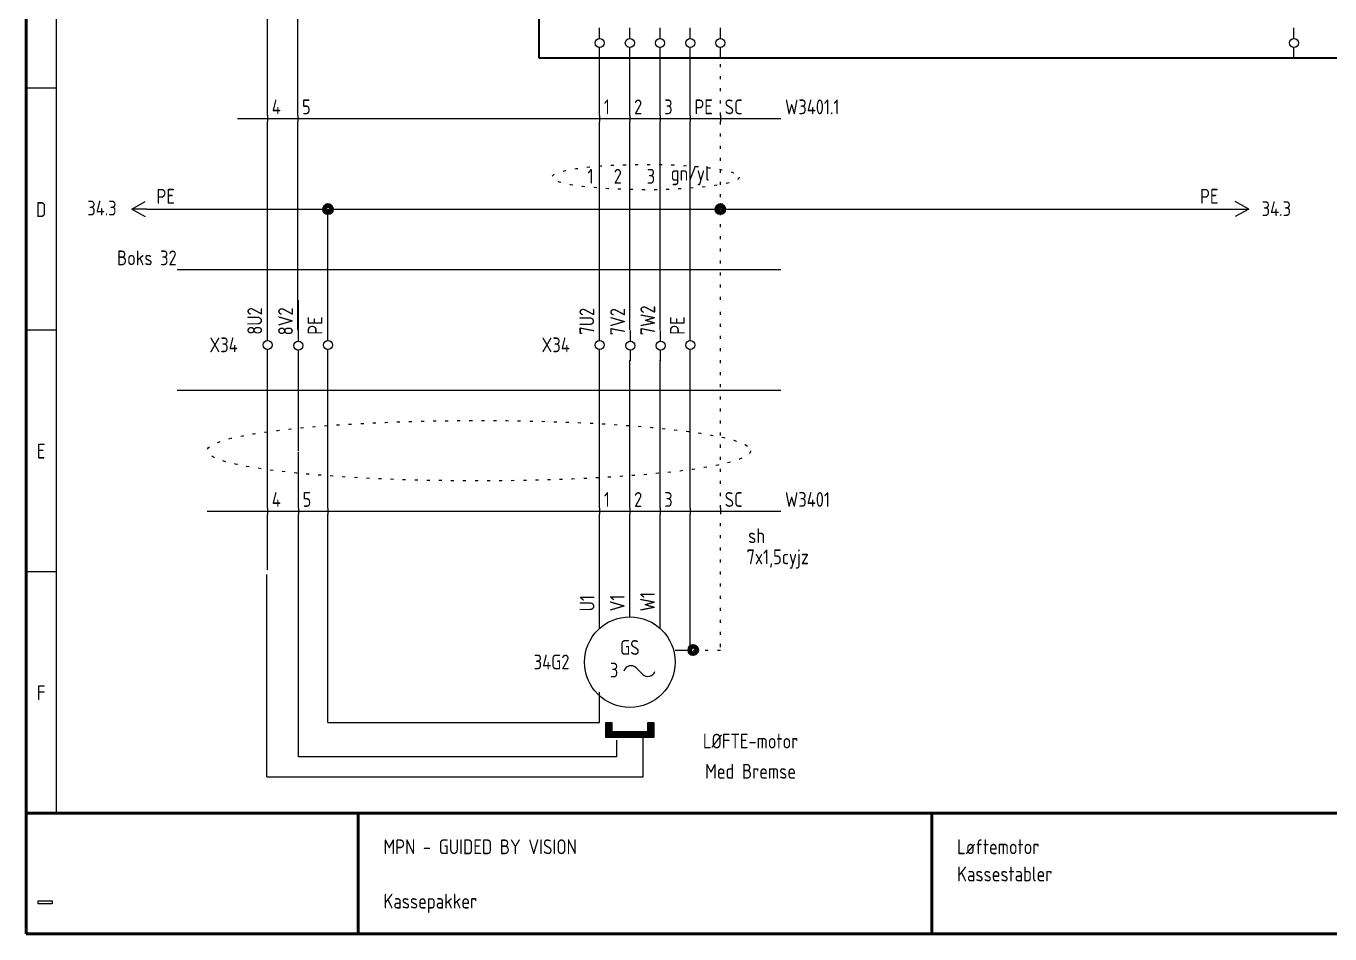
# Model space of a CAD drawing. Header units: millimetres. Extents: x 10 to 410, y 15 to 280.
# Drawn here: x 10 to 226, y 15 to 165.3 of the extents above; entities that cross this region are included whole.
import ezdxf
from ezdxf.enums import TextEntityAlignment as Align

# ---------------------------------------------------------------- set-up
doc = ezdxf.new("R2010")
doc.units = ezdxf.units.MM
doc.linetypes.add('Caddy_Dot', pattern=[2, 0.5, -1.5])
doc.linetypes.add('Caddy_Solid', pattern=[0])
doc.layers.add('2', color=7, linetype='Continuous')
doc.styles.add('Caddy_Vectorfont1p', font='isocp___.ttf', dxfattribs={"width": 0.9})
picture_1 = doc.add_image_def('image1.bmp', size_in_pixel=(51, 10))

# ---------------------------------------------------------------- blocks, each defined once
blk = doc.blocks.new('Blk1')
at = {"linetype": 'Caddy_Solid', "lineweight": 50}
for p, q in [((10, 15), (10, 280)), ((10, 35), (410, 35)), ((65, 35), (65, 15)), ((160, 35), (160, 15)), ((410, 15), (10, 15))]:
    blk.add_line(p, q, dxfattribs=at)
at = {"linetype": 'Caddy_Solid', "lineweight": 25}
for p, q in [((15, 275), (15, 35)), ((15, 155), (10, 155)), ((10, 115), (15, 115)), ((10, 75), (15, 75)), ((10, 35), (15, 35))]:
    blk.add_line(p, q, dxfattribs=at)
at = {"lineweight": 25, "style": 'Caddy_Vectorfont1p', "width": 0.9}
for s, p in [('D', (12.5, 133.7)), ('E', (12.5, 93.7)), ('F', (12.5, 53.7))]:
    blk.add_text(s, height=2.45, dxfattribs=at).set_placement(p, align=Align.CENTER)
for s, p in [('MPN - GUIDED BY VISION', (69.2, 28.2)), ('Løftemotor', (164.2, 28.2)), ('Kassestabler', (164.2, 23.7)), ('Kassepakker', (69.2, 19.2))]:
    blk.add_text(s, height=2.45, dxfattribs=at).set_placement(p)
image = blk.add_image(picture_1, insert=(12, 20), size_in_units=(2.32, 0.484))
blk = doc.blocks.new('Blk7')
at = {"linetype": 'Caddy_Solid', "lineweight": 25}
for p, q in [((105, 163.25), (105, 165)), ((105, 160), (105, 161.75))]:
    blk.add_line(p, q, dxfattribs=at)
blk.add_circle((105, 162.5), 0.75, dxfattribs=at)
at = {"lineweight": 25, "style": 'Caddy_Vectorfont1p', "width": 0.9, "flags": 1}
blk.add_attdef('$TAG160410', (107.6, 164.2), '', height=2.45, rotation=90, dxfattribs=at)
at = {"layer": '2', "lineweight": 25, "style": 'Caddy_Vectorfont1p', "width": 0.9, "flags": 1}
blk.add_attdef('$TAG160400', (104.1, 164.2), '', height=2.45, rotation=90, dxfattribs=at)
for tag, p in [('$TAG140020', (100.05, 168.3)), ('$TAG140050', (100.05, 164.8)), ('$TAG160010', (100.05, 161.3)), ('$TAG160030', (100.05, 157.8)), ('$TAG160040', (100.05, 152.8))]:
    blk.add_attdef(tag, text='', height=2.45, dxfattribs=at).set_placement(p, align=Align.RIGHT)
blk = doc.blocks.new('Blk8')
at = {"linetype": 'Caddy_Solid', "lineweight": 25}
for p, q in [((110, 163.25), (110, 165)), ((110, 160), (110, 161.75))]:
    blk.add_line(p, q, dxfattribs=at)
blk.add_circle((110, 162.5), 0.75, dxfattribs=at)
at = {"lineweight": 25, "style": 'Caddy_Vectorfont1p', "width": 0.9, "flags": 1}
blk.add_attdef('$TAG160410', (112.6, 164.2), '', height=2.45, rotation=90, dxfattribs=at)
at = {"layer": '2', "lineweight": 25, "style": 'Caddy_Vectorfont1p', "width": 0.9, "flags": 1}
blk.add_attdef('$TAG160400', (109.1, 164.2), '', height=2.45, rotation=90, dxfattribs=at)
for tag, p in [('$TAG140020', (105.05, 168.3)), ('$TAG140050', (105.05, 164.8)), ('$TAG160010', (105.05, 161.3)), ('$TAG160030', (105.05, 157.8)), ('$TAG160040', (105.05, 152.8))]:
    blk.add_attdef(tag, text='', height=2.45, dxfattribs=at).set_placement(p, align=Align.RIGHT)
blk = doc.blocks.new('Blk9')
at = {"linetype": 'Caddy_Solid', "lineweight": 25}
for p, q in [((115, 163.25), (115, 165)), ((115, 160), (115, 161.75))]:
    blk.add_line(p, q, dxfattribs=at)
blk.add_circle((115, 162.5), 0.75, dxfattribs=at)
at = {"lineweight": 25, "style": 'Caddy_Vectorfont1p', "width": 0.9, "flags": 1}
blk.add_attdef('$TAG160410', (117.6, 164.2), '', height=2.45, rotation=90, dxfattribs=at)
at = {"layer": '2', "lineweight": 25, "style": 'Caddy_Vectorfont1p', "width": 0.9, "flags": 1}
blk.add_attdef('$TAG160400', (114.1, 164.2), '', height=2.45, rotation=90, dxfattribs=at)
for tag, p in [('$TAG140020', (110.05, 168.3)), ('$TAG140050', (110.05, 164.8)), ('$TAG160010', (110.05, 161.3)), ('$TAG160030', (110.05, 157.8)), ('$TAG160040', (110.05, 152.8))]:
    blk.add_attdef(tag, text='', height=2.45, dxfattribs=at).set_placement(p, align=Align.RIGHT)
blk = doc.blocks.new('Blk10')
at = {"linetype": 'Caddy_Solid', "lineweight": 25}
for p, q in [((120, 163.25), (120, 165)), ((120, 160), (120, 161.75))]:
    blk.add_line(p, q, dxfattribs=at)
blk.add_circle((120, 162.5), 0.75, dxfattribs=at)
at = {"lineweight": 25, "style": 'Caddy_Vectorfont1p', "width": 0.9, "flags": 1}
blk.add_attdef('$TAG160410', (122.6, 164.2), '', height=2.45, rotation=90, dxfattribs=at)
at = {"layer": '2', "lineweight": 25, "style": 'Caddy_Vectorfont1p', "width": 0.9, "flags": 1}
blk.add_attdef('$TAG160400', (119.1, 164.2), '', height=2.45, rotation=90, dxfattribs=at)
for tag, p in [('$TAG140020', (115.05, 168.3)), ('$TAG140050', (115.05, 164.8)), ('$TAG160010', (115.05, 161.3)), ('$TAG160030', (115.05, 157.8)), ('$TAG160040', (115.05, 152.8))]:
    blk.add_attdef(tag, text='', height=2.45, dxfattribs=at).set_placement(p, align=Align.RIGHT)
blk = doc.blocks.new('Blk18')
at = {"linetype": 'Caddy_Solid', "lineweight": 25}
for p, q in [((220, 163.25), (220, 165)), ((220, 160), (220, 161.75))]:
    blk.add_line(p, q, dxfattribs=at)
blk.add_circle((220, 162.5), 0.75, dxfattribs=at)
at = {"lineweight": 25, "style": 'Caddy_Vectorfont1p', "width": 0.9, "flags": 1}
blk.add_attdef('$TAG160410', (222.6, 164.2), '', height=2.45, rotation=90, dxfattribs=at)
at = {"layer": '2', "lineweight": 25, "style": 'Caddy_Vectorfont1p', "width": 0.9, "flags": 1}
blk.add_attdef('$TAG160400', (219.1, 164.2), '', height=2.45, rotation=90, dxfattribs=at)
for tag, p in [('$TAG140020', (215.05, 168.3)), ('$TAG140050', (215.05, 164.8)), ('$TAG160010', (215.05, 161.3)), ('$TAG160030', (215.05, 157.8)), ('$TAG160040', (215.05, 152.8))]:
    blk.add_attdef(tag, text='', height=2.45, dxfattribs=at).set_placement(p, align=Align.RIGHT)
blk = doc.blocks.new('Blk33')
at = {"linetype": 'Caddy_Solid', "lineweight": 25}
for p, q in [((50, 113.25), (50, 115)), ((50, 110), (50, 111.75))]:
    blk.add_line(p, q, dxfattribs=at)
blk.add_circle((50, 112.5), 0.75, dxfattribs=at)
at = {"lineweight": 25, "style": 'Caddy_Vectorfont1p', "width": 0.9, "flags": 1}
blk.add_attdef('$TAG160410', (52.6, 114.2), '', height=2.45, rotation=90, dxfattribs=at)
at = {"layer": '2', "lineweight": 25, "style": 'Caddy_Vectorfont1p', "width": 0.9}
blk.add_attdef('$TAG160400', (49.1, 114.2), '', height=2.45, rotation=90, dxfattribs=at)
at = {"layer": '2', "lineweight": 25, "style": 'Caddy_Vectorfont1p', "width": 0.9, "flags": 1}
for tag, p in [('$TAG140020', (45.05, 118.3)), ('$TAG140050', (45.05, 114.8)), ('$TAG160030', (45.05, 107.8)), ('$TAG160040', (45.05, 102.8))]:
    blk.add_attdef(tag, text='', height=2.45, dxfattribs=at).set_placement(p, align=Align.RIGHT)
at = {"layer": '2', "lineweight": 25, "style": 'Caddy_Vectorfont1p', "width": 0.9}
blk.add_attdef('$TAG160010', text='', height=2.45, dxfattribs=at).set_placement((45.05, 111.3), align=Align.RIGHT)
blk = doc.blocks.new('Blk34')
at = {"linetype": 'Caddy_Solid', "lineweight": 25}
for p, q in [((55.1, 113.15), (55.1, 114.9)), ((55.1, 109.9), (55.1, 111.65))]:
    blk.add_line(p, q, dxfattribs=at)
blk.add_circle((55.1, 112.4), 0.75, dxfattribs=at)
at = {"lineweight": 25, "style": 'Caddy_Vectorfont1p', "width": 0.9, "flags": 1}
blk.add_attdef('$TAG160410', (57.7, 114.1), '', height=2.45, rotation=90, dxfattribs=at)
at = {"layer": '2', "lineweight": 25, "style": 'Caddy_Vectorfont1p', "width": 0.9}
blk.add_attdef('$TAG160400', (54.2, 114.1), '', height=2.45, rotation=90, dxfattribs=at)
at = {"layer": '2', "lineweight": 25, "style": 'Caddy_Vectorfont1p', "width": 0.9, "flags": 1}
for tag, p in [('$TAG140020', (50.15, 118.2)), ('$TAG140050', (50.15, 114.7)), ('$TAG160010', (50.15, 111.2)), ('$TAG160030', (50.15, 107.7)), ('$TAG160040', (50.15, 102.7))]:
    blk.add_attdef(tag, text='', height=2.45, dxfattribs=at).set_placement(p, align=Align.RIGHT)
blk = doc.blocks.new('Blk35')
at = {"linetype": 'Caddy_Solid', "lineweight": 25}
for p, q in [((105, 65.59), (105, 70)), ((110, 67.5), (110, 70)), ((115, 65.59), (115, 70)), ((111.06, 59.04), (112.11, 57.99)), ((106, 47.5), (106, 50)), ((106, 50), (107, 50)), ((107, 49.95), (106, 49.95)), ((106, 49.8), (107, 49.8)), ((107, 50), (107, 48.5)), ((113, 48.5), (113, 50)), ((113, 50), (114, 50)), ((113, 49.95), (114, 49.95)), ((114, 49.8), (113, 49.8)), ((114, 50), (114, 47.5)), ((107, 49.65), (106, 49.65)), ((106, 49.5), (107, 49.5)), ((107, 49.35), (106, 49.35)), ((106, 49.2), (107, 49.2)), ((107, 49.05), (106, 49.05)), ((106, 48.9), (107, 48.9)), ((107, 48.75), (106, 48.75)), ((106, 48.6), (107, 48.6)), ((114, 48.45), (106, 48.45)), ((106, 48.3), (114, 48.3)), ((114, 48.15), (106, 48.15)), ((106, 48), (114, 48)), ((114, 47.85), (106, 47.85)), ((106, 47.7), (114, 47.7)), ((107, 48.5), (113, 48.5)), ((113, 49.65), (114, 49.65)), ((114, 49.5), (113, 49.5)), ((113, 49.35), (114, 49.35)), ((114, 49.2), (113, 49.2)), ((113, 49.05), (114, 49.05)), ((114, 48.9), (113, 48.9)), ((113, 48.75), (114, 48.75)), ((114, 48.6), (113, 48.6)), ((114, 47.5), (106, 47.5))]:
    blk.add_line(p, q, dxfattribs=at)
blk.add_circle((110, 60), 7.5, dxfattribs=at)
for centre, start_param, end_param in [((110.19, 58.16), 0.785398, 2.863293), ((112.99, 58.86), -2.356194, -0.32175)]:
    blk.add_ellipse(centre, major_axis=(1.24, 0), ratio=1, start_param=start_param, end_param=end_param, dxfattribs=at)
at = {"lineweight": 25, "style": 'Caddy_Vectorfont1p', "width": 0.9}
blk.add_text('GS', height=2.45, dxfattribs=at).set_placement((110, 61.2), align=Align.CENTER)
blk.add_text('3', height=2.45, dxfattribs=at).set_placement((106.7, 57.45))
for tag, p in [('$TAG175000_00', (104.15, 68.4)), ('$TAG175000_02', (114.15, 68.4)), ('$TAG175000_01', (109.15, 68.4))]:
    blk.add_attdef(tag, p, '', height=2.45, rotation=90, dxfattribs=at)
blk.add_attdef('$TAG160010', text='', height=2.45, dxfattribs=at).set_placement((100, 58.8), align=Align.RIGHT)
at = {"lineweight": 25, "style": 'Caddy_Vectorfont1p', "width": 0.9, "flags": 1}
for tag, p in [('$TAG160030', (100, 55.3)), ('$TAG160040', (100, 51.8))]:
    blk.add_attdef(tag, text='', height=2.45, dxfattribs=at).set_placement(p, align=Align.RIGHT)
blk = doc.blocks.new('Blk36')
at = {"linetype": 'Caddy_Solid', "lineweight": 25}
for p, q in [((60, 113.25), (60, 115)), ((60, 110), (60, 111.75))]:
    blk.add_line(p, q, dxfattribs=at)
blk.add_circle((60, 112.5), 0.75, dxfattribs=at)
at = {"lineweight": 25, "style": 'Caddy_Vectorfont1p', "width": 0.9, "flags": 1}
blk.add_attdef('$TAG160410', (62.6, 114.2), '', height=2.45, rotation=90, dxfattribs=at)
at = {"layer": '2', "lineweight": 25, "style": 'Caddy_Vectorfont1p', "width": 0.9}
blk.add_attdef('$TAG160400', (59.1, 114.2), '', height=2.45, rotation=90, dxfattribs=at)
at = {"layer": '2', "lineweight": 25, "style": 'Caddy_Vectorfont1p', "width": 0.9, "flags": 1}
for tag, p in [('$TAG140020', (55.05, 118.3)), ('$TAG140050', (55.05, 114.8)), ('$TAG160010', (55.05, 111.3)), ('$TAG160030', (55.05, 107.8)), ('$TAG160040', (55.05, 102.8))]:
    blk.add_attdef(tag, text='', height=2.45, dxfattribs=at).set_placement(p, align=Align.RIGHT)
blk = doc.blocks.new('Blk38')
at = {"linetype": 'Caddy_Solid', "lineweight": 25}
for p, q in [((27.5, 135), (29.75, 136.25)), ((27.5, 135), (29.75, 133.75)), ((30, 135), (27.5, 135))]:
    blk.add_line(p, q, dxfattribs=at)
at = {"lineweight": 25, "style": 'Caddy_Vectorfont1p', "width": 0.9}
blk.add_attdef('$TAG160010', (31.6, 135.9), '', height=2.45, dxfattribs=at)
blk.add_attdef('$TAG160500', text='', height=2.45, dxfattribs=at).set_placement((25, 133.95), align=Align.RIGHT)
blk = doc.blocks.new('Blk39')
at = {"linetype": 'Caddy_Solid', "lineweight": 25}
for p, q in [((212.5, 135), (210.25, 136.25)), ((210, 135), (212.5, 135)), ((212.5, 135), (210.25, 133.75))]:
    blk.add_line(p, q, dxfattribs=at)
at = {"lineweight": 25, "style": 'Caddy_Vectorfont1p', "width": 0.9}
blk.add_attdef('$TAG160010', text='', height=2.45, dxfattribs=at).set_placement((207.5, 135.9), align=Align.RIGHT)
blk.add_attdef('$TAG160500', (214.65, 133.85), '', height=2.45, dxfattribs=at)
blk = doc.blocks.new('Blk48')
at = {"linetype": 'Caddy_Solid', "lineweight": 25}
for p, q in [((105, 113.25), (105, 115)), ((105, 110), (105, 111.75))]:
    blk.add_line(p, q, dxfattribs=at)
blk.add_circle((105, 112.5), 0.75, dxfattribs=at)
at = {"lineweight": 25, "style": 'Caddy_Vectorfont1p', "width": 0.9, "flags": 1}
blk.add_attdef('$TAG160410', (107.6, 114.2), '', height=2.45, rotation=90, dxfattribs=at)
at = {"layer": '2', "lineweight": 25, "style": 'Caddy_Vectorfont1p', "width": 0.9}
blk.add_attdef('$TAG160400', (104.1, 114.2), '', height=2.45, rotation=90, dxfattribs=at)
at = {"layer": '2', "lineweight": 25, "style": 'Caddy_Vectorfont1p', "width": 0.9, "flags": 1}
for tag, p in [('$TAG140020', (100.05, 118.3)), ('$TAG140050', (100.05, 114.8)), ('$TAG160030', (100.05, 107.8)), ('$TAG160040', (100.05, 102.8))]:
    blk.add_attdef(tag, text='', height=2.45, dxfattribs=at).set_placement(p, align=Align.RIGHT)
at = {"layer": '2', "lineweight": 25, "style": 'Caddy_Vectorfont1p', "width": 0.9}
blk.add_attdef('$TAG160010', text='', height=2.45, dxfattribs=at).set_placement((100.05, 111.3), align=Align.RIGHT)
blk = doc.blocks.new('Blk49')
at = {"linetype": 'Caddy_Solid', "lineweight": 25}
for p, q in [((110.1, 113.15), (110.1, 114.9)), ((110.1, 109.9), (110.1, 111.65))]:
    blk.add_line(p, q, dxfattribs=at)
blk.add_circle((110.1, 112.4), 0.75, dxfattribs=at)
at = {"lineweight": 25, "style": 'Caddy_Vectorfont1p', "width": 0.9, "flags": 1}
blk.add_attdef('$TAG160410', (112.7, 114.1), '', height=2.45, rotation=90, dxfattribs=at)
at = {"layer": '2', "lineweight": 25, "style": 'Caddy_Vectorfont1p', "width": 0.9}
blk.add_attdef('$TAG160400', (109.2, 114.1), '', height=2.45, rotation=90, dxfattribs=at)
at = {"layer": '2', "lineweight": 25, "style": 'Caddy_Vectorfont1p', "width": 0.9, "flags": 1}
for tag, p in [('$TAG140020', (105.15, 118.2)), ('$TAG140050', (105.15, 114.7)), ('$TAG160010', (105.15, 111.2)), ('$TAG160030', (105.15, 107.7)), ('$TAG160040', (105.15, 102.7))]:
    blk.add_attdef(tag, text='', height=2.45, dxfattribs=at).set_placement(p, align=Align.RIGHT)
blk = doc.blocks.new('Blk50')
at = {"linetype": 'Caddy_Solid', "lineweight": 25}
for p, q in [((115.1, 113.15), (115.1, 114.9)), ((115.1, 109.9), (115.1, 111.65))]:
    blk.add_line(p, q, dxfattribs=at)
blk.add_circle((115.1, 112.4), 0.75, dxfattribs=at)
at = {"lineweight": 25, "style": 'Caddy_Vectorfont1p', "width": 0.9, "flags": 1}
blk.add_attdef('$TAG160410', (117.7, 114.1), '', height=2.45, rotation=90, dxfattribs=at)
at = {"layer": '2', "lineweight": 25, "style": 'Caddy_Vectorfont1p', "width": 0.9}
blk.add_attdef('$TAG160400', (114.2, 114.1), '', height=2.45, rotation=90, dxfattribs=at)
at = {"layer": '2', "lineweight": 25, "style": 'Caddy_Vectorfont1p', "width": 0.9, "flags": 1}
for tag, p in [('$TAG140020', (110.15, 118.2)), ('$TAG140050', (110.15, 114.7)), ('$TAG160010', (110.15, 111.2)), ('$TAG160030', (110.15, 107.7)), ('$TAG160040', (110.15, 102.7))]:
    blk.add_attdef(tag, text='', height=2.45, dxfattribs=at).set_placement(p, align=Align.RIGHT)
blk = doc.blocks.new('Blk51')
at = {"linetype": 'Caddy_Solid', "lineweight": 25}
blk.add_line((50, 85.5), (50, 84.5), dxfattribs=at)
at = {"lineweight": 25, "style": 'Caddy_Vectorfont1p', "width": 0.9}
blk.add_attdef('$TAG160210', (50.7, 85.7), '', height=2.45, dxfattribs=at)
at = {"lineweight": 25, "style": 'Caddy_Vectorfont1p', "width": 0.9, "flags": 1}
for tag, p in [('$TAG160010', (135.7, 85.7)), ('$TAG160220', (50.7, 80.7)), ('$TAG160030', (135.7, 80.7)), ('$TAG160230', (50.7, 75.7)), ('$TAG160200', (135.7, 75.7)), ('$TAG160040', (135.7, 70.7)), ('$TAG160101', (135.7, 65.7))]:
    blk.add_attdef(tag, p, '', height=2.45, dxfattribs=at)
blk = doc.blocks.new('Blk52')
at = {"linetype": 'Caddy_Solid', "lineweight": 25}
blk.add_line((55.1, 85.5), (55.1, 84.5), dxfattribs=at)
at = {"lineweight": 25, "style": 'Caddy_Vectorfont1p', "width": 0.9}
blk.add_attdef('$TAG160210', (55.8, 85.7), '', height=2.45, dxfattribs=at)
at = {"lineweight": 25, "style": 'Caddy_Vectorfont1p', "width": 0.9, "flags": 1}
for tag, p in [('$TAG160010', (135.7, 85.7)), ('$TAG160220', (55.8, 80.7)), ('$TAG160030', (135.7, 80.7)), ('$TAG160230', (55.8, 75.7)), ('$TAG160200', (135.7, 75.7)), ('$TAG160040', (135.7, 70.7)), ('$TAG160101', (135.7, 65.7))]:
    blk.add_attdef(tag, p, '', height=2.45, dxfattribs=at)
blk = doc.blocks.new('Blk53')
at = {"linetype": 'Caddy_Solid', "lineweight": 25}
blk.add_line((60, 85.5), (60, 84.5), dxfattribs=at)
at = {"lineweight": 25, "style": 'Caddy_Vectorfont1p', "width": 0.9, "flags": 1}
for tag, p in [('$TAG160210', (60.7, 85.7)), ('$TAG160010', (135.7, 85.7)), ('$TAG160220', (60.7, 80.7)), ('$TAG160030', (135.7, 80.7)), ('$TAG160230', (60.7, 75.7)), ('$TAG160200', (135.7, 75.7)), ('$TAG160040', (135.7, 70.7)), ('$TAG160101', (135.7, 65.7))]:
    blk.add_attdef(tag, p, '', height=2.45, dxfattribs=at)
blk = doc.blocks.new('Blk54')
at = {"linetype": 'Caddy_Solid', "lineweight": 25}
blk.add_line((105, 85.5), (105, 84.5), dxfattribs=at)
at = {"lineweight": 25, "style": 'Caddy_Vectorfont1p', "width": 0.9}
blk.add_attdef('$TAG160210', (105.7, 85.7), '', height=2.45, dxfattribs=at)
at = {"lineweight": 25, "style": 'Caddy_Vectorfont1p', "width": 0.9, "flags": 1}
for tag, p in [('$TAG160010', (135.7, 85.7)), ('$TAG160220', (105.7, 80.7)), ('$TAG160030', (135.7, 80.7)), ('$TAG160230', (105.7, 75.7)), ('$TAG160200', (135.7, 75.7)), ('$TAG160040', (135.7, 70.7)), ('$TAG160101', (135.7, 65.7))]:
    blk.add_attdef(tag, p, '', height=2.45, dxfattribs=at)
blk = doc.blocks.new('Blk55')
at = {"linetype": 'Caddy_Solid', "lineweight": 25}
blk.add_line((110, 85.5), (110, 84.5), dxfattribs=at)
at = {"lineweight": 25, "style": 'Caddy_Vectorfont1p', "width": 0.9}
blk.add_attdef('$TAG160210', (110.7, 85.7), '', height=2.45, dxfattribs=at)
at = {"lineweight": 25, "style": 'Caddy_Vectorfont1p', "width": 0.9, "flags": 1}
for tag, p in [('$TAG160010', (135.7, 85.7)), ('$TAG160220', (110.7, 80.7)), ('$TAG160030', (135.7, 80.7)), ('$TAG160230', (110.7, 75.7)), ('$TAG160200', (135.7, 75.7)), ('$TAG160040', (135.7, 70.7)), ('$TAG160101', (135.7, 65.7))]:
    blk.add_attdef(tag, p, '', height=2.45, dxfattribs=at)
blk = doc.blocks.new('Blk56')
at = {"linetype": 'Caddy_Solid', "lineweight": 25}
blk.add_line((115, 85.5), (115, 84.5), dxfattribs=at)
at = {"lineweight": 25, "style": 'Caddy_Vectorfont1p', "width": 0.9}
blk.add_attdef('$TAG160210', (115.7, 85.7), '', height=2.45, dxfattribs=at)
at = {"lineweight": 25, "style": 'Caddy_Vectorfont1p', "width": 0.9, "flags": 1}
for tag, p in [('$TAG160010', (135.7, 85.7)), ('$TAG160220', (115.7, 80.7)), ('$TAG160030', (135.7, 80.7)), ('$TAG160230', (115.7, 75.7)), ('$TAG160200', (135.7, 75.7)), ('$TAG160040', (135.7, 70.7)), ('$TAG160101', (135.7, 65.7))]:
    blk.add_attdef(tag, p, '', height=2.45, dxfattribs=at)
blk = doc.blocks.new('Blk57')
at = {"linetype": 'Caddy_Solid', "lineweight": 25}
blk.add_line((120, 85.5), (120, 84.5), dxfattribs=at)
at = {"lineweight": 25, "style": 'Caddy_Vectorfont1p', "width": 0.9, "flags": 1}
for tag, p in [('$TAG160210', (120.7, 85.7)), ('$TAG160010', (135.7, 85.7)), ('$TAG160220', (120.7, 80.7)), ('$TAG160030', (135.7, 80.7)), ('$TAG160230', (120.7, 75.7)), ('$TAG160200', (135.7, 75.7)), ('$TAG160040', (135.7, 70.7)), ('$TAG160101', (135.7, 65.7))]:
    blk.add_attdef(tag, p, '', height=2.45, dxfattribs=at)
blk = doc.blocks.new('Blk58')
at = {"linetype": 'Caddy_Solid', "lineweight": 25}
blk.add_line((125, 85.5), (125, 84.5), dxfattribs=at)
at = {"lineweight": 25, "style": 'Caddy_Vectorfont1p', "width": 0.9}
for tag, p in [('$TAG160210', (125.7, 85.7)), ('$TAG160010', (135.7, 85.7)), ('$TAG160030', (135.7, 80.7)), ('$TAG160200', (135.7, 75.7))]:
    blk.add_attdef(tag, p, '', height=2.45, dxfattribs=at)
at = {"lineweight": 25, "style": 'Caddy_Vectorfont1p', "width": 0.9, "flags": 1}
for tag, p in [('$TAG160220', (125.7, 80.7)), ('$TAG160230', (125.7, 75.7)), ('$TAG160040', (135.7, 70.7)), ('$TAG160101', (135.7, 65.7))]:
    blk.add_attdef(tag, p, '', height=2.45, dxfattribs=at)
blk = doc.blocks.new('Blk59')
at = {"linetype": 'Caddy_Solid', "lineweight": 25}
for p, q in [((120, 113.25), (120, 115)), ((120, 110), (120, 111.75))]:
    blk.add_line(p, q, dxfattribs=at)
blk.add_circle((120, 112.5), 0.75, dxfattribs=at)
at = {"lineweight": 25, "style": 'Caddy_Vectorfont1p', "width": 0.9, "flags": 1}
blk.add_attdef('$TAG160410', (122.6, 114.2), '', height=2.45, rotation=90, dxfattribs=at)
at = {"layer": '2', "lineweight": 25, "style": 'Caddy_Vectorfont1p', "width": 0.9}
blk.add_attdef('$TAG160400', (119.1, 114.2), '', height=2.45, rotation=90, dxfattribs=at)
at = {"layer": '2', "lineweight": 25, "style": 'Caddy_Vectorfont1p', "width": 0.9, "flags": 1}
for tag, p in [('$TAG140020', (115.05, 118.3)), ('$TAG140050', (115.05, 114.8)), ('$TAG160010', (115.05, 111.3)), ('$TAG160030', (115.05, 107.8)), ('$TAG160040', (115.05, 102.8))]:
    blk.add_attdef(tag, text='', height=2.45, dxfattribs=at).set_placement(p, align=Align.RIGHT)
blk = doc.blocks.new('Blk61')
at = {"linetype": 'Caddy_Solid', "lineweight": 25}
for p, q in [((125, 163.25), (125, 165)), ((125, 160), (125, 161.75))]:
    blk.add_line(p, q, dxfattribs=at)
blk.add_circle((125, 162.5), 0.75, dxfattribs=at)
at = {"lineweight": 25, "style": 'Caddy_Vectorfont1p', "width": 0.9, "flags": 1}
blk.add_attdef('$TAG160410', (127.6, 164.2), '', height=2.45, rotation=90, dxfattribs=at)
at = {"layer": '2', "lineweight": 25, "style": 'Caddy_Vectorfont1p', "width": 0.9, "flags": 1}
blk.add_attdef('$TAG160400', (124.1, 164.2), '', height=2.45, rotation=90, dxfattribs=at)
for tag, p in [('$TAG140020', (120.05, 168.3)), ('$TAG140050', (120.05, 164.8)), ('$TAG160010', (120.05, 161.3)), ('$TAG160030', (120.05, 157.8)), ('$TAG160040', (120.05, 152.8))]:
    blk.add_attdef(tag, text='', height=2.45, dxfattribs=at).set_placement(p, align=Align.RIGHT)
blk = doc.blocks.new('Blk62')
at = {"linetype": 'Caddy_Solid', "lineweight": 25}
blk.add_line((50, 150.5), (50, 149.5), dxfattribs=at)
at = {"lineweight": 25, "style": 'Caddy_Vectorfont1p', "width": 0.9}
blk.add_attdef('$TAG160210', (50.7, 150.7), '', height=2.45, dxfattribs=at)
at = {"lineweight": 25, "style": 'Caddy_Vectorfont1p', "width": 0.9, "flags": 1}
for tag, p in [('$TAG160010', (135.7, 150.7)), ('$TAG160220', (50.7, 145.7)), ('$TAG160030', (135.7, 145.7)), ('$TAG160230', (50.7, 140.7)), ('$TAG160200', (135.7, 140.7)), ('$TAG160040', (135.7, 135.7)), ('$TAG160101', (135.7, 130.7))]:
    blk.add_attdef(tag, p, '', height=2.45, dxfattribs=at)
blk = doc.blocks.new('Blk63')
at = {"linetype": 'Caddy_Solid', "lineweight": 25}
blk.add_line((55, 150.5), (55, 149.5), dxfattribs=at)
at = {"lineweight": 25, "style": 'Caddy_Vectorfont1p', "width": 0.9}
blk.add_attdef('$TAG160210', (55.7, 150.7), '', height=2.45, dxfattribs=at)
at = {"lineweight": 25, "style": 'Caddy_Vectorfont1p', "width": 0.9, "flags": 1}
for tag, p in [('$TAG160010', (135.7, 150.7)), ('$TAG160220', (55.7, 145.7)), ('$TAG160030', (135.7, 145.7)), ('$TAG160230', (55.7, 140.7)), ('$TAG160200', (135.7, 140.7)), ('$TAG160040', (135.7, 135.7)), ('$TAG160101', (135.7, 130.7))]:
    blk.add_attdef(tag, p, '', height=2.45, dxfattribs=at)
blk = doc.blocks.new('Blk64')
at = {"linetype": 'Caddy_Solid', "lineweight": 25}
blk.add_line((105, 150.5), (105, 149.5), dxfattribs=at)
at = {"lineweight": 25, "style": 'Caddy_Vectorfont1p', "width": 0.9}
blk.add_attdef('$TAG160210', (105.7, 150.7), '', height=2.45, dxfattribs=at)
at = {"lineweight": 25, "style": 'Caddy_Vectorfont1p', "width": 0.9, "flags": 1}
for tag, p in [('$TAG160010', (135.7, 150.7)), ('$TAG160220', (105.7, 145.7)), ('$TAG160030', (135.7, 145.7)), ('$TAG160230', (105.7, 140.7)), ('$TAG160200', (135.7, 140.7)), ('$TAG160040', (135.7, 135.7)), ('$TAG160101', (135.7, 130.7))]:
    blk.add_attdef(tag, p, '', height=2.45, dxfattribs=at)
blk = doc.blocks.new('Blk65')
at = {"linetype": 'Caddy_Solid', "lineweight": 25}
blk.add_line((110, 150.5), (110, 149.5), dxfattribs=at)
at = {"lineweight": 25, "style": 'Caddy_Vectorfont1p', "width": 0.9}
blk.add_attdef('$TAG160210', (110.7, 150.7), '', height=2.45, dxfattribs=at)
at = {"lineweight": 25, "style": 'Caddy_Vectorfont1p', "width": 0.9, "flags": 1}
for tag, p in [('$TAG160010', (135.7, 150.7)), ('$TAG160220', (110.7, 145.7)), ('$TAG160030', (135.7, 145.7)), ('$TAG160230', (110.7, 140.7)), ('$TAG160200', (135.7, 140.7)), ('$TAG160040', (135.7, 135.7)), ('$TAG160101', (135.7, 130.7))]:
    blk.add_attdef(tag, p, '', height=2.45, dxfattribs=at)
blk = doc.blocks.new('Blk66')
at = {"linetype": 'Caddy_Solid', "lineweight": 25}
blk.add_line((115, 150.5), (115, 149.5), dxfattribs=at)
at = {"lineweight": 25, "style": 'Caddy_Vectorfont1p', "width": 0.9}
blk.add_attdef('$TAG160210', (115.7, 150.7), '', height=2.45, dxfattribs=at)
at = {"lineweight": 25, "style": 'Caddy_Vectorfont1p', "width": 0.9, "flags": 1}
for tag, p in [('$TAG160010', (135.7, 150.7)), ('$TAG160220', (115.7, 145.7)), ('$TAG160030', (135.7, 145.7)), ('$TAG160230', (115.7, 140.7)), ('$TAG160200', (135.7, 140.7)), ('$TAG160040', (135.7, 135.7)), ('$TAG160101', (135.7, 130.7))]:
    blk.add_attdef(tag, p, '', height=2.45, dxfattribs=at)
blk = doc.blocks.new('Blk67')
at = {"linetype": 'Caddy_Solid', "lineweight": 25}
blk.add_line((120, 150.5), (120, 149.5), dxfattribs=at)
at = {"lineweight": 25, "style": 'Caddy_Vectorfont1p', "width": 0.9}
blk.add_attdef('$TAG160210', (120.7, 150.7), '', height=2.45, dxfattribs=at)
at = {"lineweight": 25, "style": 'Caddy_Vectorfont1p', "width": 0.9, "flags": 1}
for tag, p in [('$TAG160010', (135.7, 150.7)), ('$TAG160220', (120.7, 145.7)), ('$TAG160030', (135.7, 145.7)), ('$TAG160230', (120.7, 140.7)), ('$TAG160200', (135.7, 140.7)), ('$TAG160040', (135.7, 135.7)), ('$TAG160101', (135.7, 130.7))]:
    blk.add_attdef(tag, p, '', height=2.45, dxfattribs=at)
blk = doc.blocks.new('Blk68')
at = {"linetype": 'Caddy_Solid', "lineweight": 25}
blk.add_line((125, 150.5), (125, 149.5), dxfattribs=at)
at = {"lineweight": 25, "style": 'Caddy_Vectorfont1p', "width": 0.9}
for tag, p in [('$TAG160210', (125.7, 150.7)), ('$TAG160010', (135.7, 150.7)), ('$TAG160030', (135.7, 145.7)), ('$TAG160200', (135.7, 140.7))]:
    blk.add_attdef(tag, p, '', height=2.45, dxfattribs=at)
at = {"lineweight": 25, "style": 'Caddy_Vectorfont1p', "width": 0.9, "flags": 1}
for tag, p in [('$TAG160220', (125.7, 145.7)), ('$TAG160230', (125.7, 140.7)), ('$TAG160040', (135.7, 135.7)), ('$TAG160101', (135.7, 130.7))]:
    blk.add_attdef(tag, p, '', height=2.45, dxfattribs=at)

msp = doc.modelspace()

# ---------------------------------------------------------------- linework, layer by layer
at = {"linetype": 'Caddy_Solid', "lineweight": 25}
for p, q in [((55, 150.5), (55, 205)), ((50, 150.5), (50, 170)), ((105, 150.5), (105, 160)), ((110, 150.5), (110, 160)), ((115, 150.5), (115, 160)), ((120, 150.5), (120, 160)), ((45, 150), (135, 150)), ((50, 115), (50, 149.5)), ((55, 115), (55, 149.5)), ((105, 115), (105, 149.5)), ((110, 115), (110, 149.5)), ((115, 115), (115, 149.5)), ((120, 115), (120, 149.5)), ((30, 135), (60, 135)), ((60, 135), (125, 135)), ((60, 115), (60, 135)), ((125, 135), (210, 135)), ((35, 125), (135, 125)), ((55.1, 114.9), (55.1, 119.9)), ((50, 95), (50, 110)), ((55.1, 95), (55.1, 109.9)), ((60, 85.5), (60, 110)), ((105, 85.5), (105, 110)), ((110, 85.5), (110, 110)), ((115, 85.5), (115, 110)), ((120, 85.5), (120, 110)), ((35, 105), (135, 105)), ((50, 85.5), (50, 95.7)), ((55.1, 85.5), (55.1, 94.8)), ((40, 85), (135, 85)), ((50, 75.3), (50, 84.5)), ((55.1, 44.3), (55.1, 84.5)), ((60, 50), (60, 84.5)), ((105, 70), (105, 84.5)), ((110, 74.5), (110, 84.5)), ((115, 74.5), (115, 84.5)), ((120, 62), (120, 84.5)), ((49.9, 41), (49.9, 74.5)), ((105, 74.5), (105, 74.5)), ((110, 74.5), (110, 74.5)), ((110, 70), (110, 74.5)), ((115, 74.5), (115, 74.5)), ((115, 70), (115, 74.5)), ((120, 74.5), (120, 74.5)), ((117.5, 62), (120, 62)), ((105, 50), (105, 55)), ((60, 50), (105, 50)), ((107.8, 47.1), (107.8, 44.3)), ((112.2, 41), (112.2, 47.4)), ((107.8, 44.3), (55.1, 44.3)), ((49.9, 41), (112.2, 41))]:
    msp.add_line(p, q, dxfattribs=at)
at = {"linetype": 'Caddy_Solid', "lineweight": 35}
for p, q in [((95, 160), (95, 190)), ((100, 160), (95, 160)), ((260, 160), (100, 160))]:
    msp.add_line(p, q, dxfattribs=at)
at = {"linetype": 'Caddy_Dot', "lineweight": 25}
for p, q in [((125, 150.5), (125, 160)), ((125, 135), (125, 149.5)), ((125, 120), (125, 135)), ((125, 85.5), (125, 118.5)), ((125, 62.5), (125, 84.5)), ((120.5, 62), (125.5, 62))]:
    msp.add_line(p, q, dxfattribs=at)
at = {"lineweight": 40}
for centre, radius in [((60, 135), 0.8), ((60, 135), 0.6), ((60, 135), 0.4), ((125, 135), 0.8), ((125, 135), 0.6), ((125, 135), 0.4), ((120.5, 62), 0.8), ((120.5, 62), 0.6), ((120.5, 62), 0.4)]:
    msp.add_circle(centre, radius, dxfattribs=at)
at = {"linetype": 'Caddy_Dot', "lineweight": 25}
for centre, major_axis, ratio in [((112.6, 140.3), (15.5, 0), 0.135484), ((85, 95), (45, 0), 0.111111)]:
    msp.add_ellipse(centre, major_axis=major_axis, ratio=ratio, dxfattribs=at)

# ---------------------------------------------------------------- block references
for name in ['Blk1', 'Blk7', 'Blk8', 'Blk9', 'Blk10', 'Blk61', 'Blk18', 'Blk53', 'Blk57']:
    msp.add_blockref(name, (0, 0, 1))
ref = msp.add_blockref('Blk62', (0, 0, 1))
ref.add_attrib('$TAG160210', '4', (50.7, 150.7), dxfattribs={"lineweight": 25, "height": 2.45, "style": 'Caddy_Vectorfont1p', "width": 0.9})
ref = msp.add_blockref('Blk63', (0, 0, 1))
ref.add_attrib('$TAG160210', '5', (55.7, 150.7), dxfattribs={"lineweight": 25, "height": 2.45, "style": 'Caddy_Vectorfont1p', "width": 0.9})
ref = msp.add_blockref('Blk64', (0, 0, 1))
ref.add_attrib('$TAG160210', '1', (105.7, 150.7), dxfattribs={"lineweight": 25, "height": 2.45, "style": 'Caddy_Vectorfont1p', "width": 0.9})
ref = msp.add_blockref('Blk65', (0, 0, 1))
ref.add_attrib('$TAG160210', '2', (110.7, 150.7), dxfattribs={"lineweight": 25, "height": 2.45, "style": 'Caddy_Vectorfont1p', "width": 0.9})
ref = msp.add_blockref('Blk66', (0, 0, 1))
ref.add_attrib('$TAG160210', '3', (115.7, 150.7), dxfattribs={"lineweight": 25, "height": 2.45, "style": 'Caddy_Vectorfont1p', "width": 0.9})
ref = msp.add_blockref('Blk67', (0, 0, 1))
ref.add_attrib('$TAG160210', 'PE', (120.7, 150.7), dxfattribs={"lineweight": 25, "height": 2.45, "style": 'Caddy_Vectorfont1p', "width": 0.9})
ref = msp.add_blockref('Blk68', (0, 0, 1))
ref.add_attrib('$TAG160010', 'W3401.1', (135.7, 150.7), dxfattribs={"lineweight": 25, "height": 2.45, "style": 'Caddy_Vectorfont1p', "width": 0.9})
ref.add_attrib('$TAG160210', 'SC', (125.7, 150.7), dxfattribs={"lineweight": 25, "height": 2.45, "style": 'Caddy_Vectorfont1p', "width": 0.9})
ref = msp.add_blockref('Blk38', (0, 0, 1))
ref.add_attrib('$TAG160010', 'PE', (31.6, 135.9), dxfattribs={"lineweight": 25, "height": 2.45, "style": 'Caddy_Vectorfont1p', "width": 0.9})
ref.add_attrib('$TAG160500', '34.3', dxfattribs={"lineweight": 25, "height": 2.45, "style": 'Caddy_Vectorfont1p', "width": 0.9}).set_placement((25, 133.95), align=Align.RIGHT)
ref = msp.add_blockref('Blk39', (0, 0, 1))
ref.add_attrib('$TAG160010', 'PE', dxfattribs={"lineweight": 25, "height": 2.45, "style": 'Caddy_Vectorfont1p', "width": 0.9}).set_placement((207.5, 135.9), align=Align.RIGHT)
ref.add_attrib('$TAG160500', '34.3', (214.65, 133.85), dxfattribs={"lineweight": 25, "height": 2.45, "style": 'Caddy_Vectorfont1p', "width": 0.9})
ref = msp.add_blockref('Blk50', (0, 0, 1))
ref.add_attrib('$TAG160400', '7W2', (114.2, 114.1), dxfattribs={"layer": '2', "lineweight": 25, "height": 2.45, "rotation": 90, "style": 'Caddy_Vectorfont1p', "width": 0.9})
ref = msp.add_blockref('Blk33', (0, 0, 1))
ref.add_attrib('$TAG160010', 'X34', dxfattribs={"layer": '2', "lineweight": 25, "height": 2.45, "style": 'Caddy_Vectorfont1p', "width": 0.9}).set_placement((45.05, 111.3), align=Align.RIGHT)
ref.add_attrib('$TAG160400', '8U2', (49.1, 114.2), dxfattribs={"layer": '2', "lineweight": 25, "height": 2.45, "rotation": 90, "style": 'Caddy_Vectorfont1p', "width": 0.9})
ref = msp.add_blockref('Blk34', (0, 0, 1))
ref.add_attrib('$TAG160400', '8V2', (54.2, 114.1), dxfattribs={"layer": '2', "lineweight": 25, "height": 2.45, "rotation": 90, "style": 'Caddy_Vectorfont1p', "width": 0.9})
ref = msp.add_blockref('Blk36', (0, 0, 1))
ref.add_attrib('$TAG160400', 'PE', (59.1, 114.2), dxfattribs={"layer": '2', "lineweight": 25, "height": 2.45, "rotation": 90, "style": 'Caddy_Vectorfont1p', "width": 0.9})
ref = msp.add_blockref('Blk48', (0, 0, 1))
ref.add_attrib('$TAG160010', 'X34', dxfattribs={"layer": '2', "lineweight": 25, "height": 2.45, "style": 'Caddy_Vectorfont1p', "width": 0.9}).set_placement((100.05, 111.3), align=Align.RIGHT)
ref.add_attrib('$TAG160400', '7U2', (104.1, 114.2), dxfattribs={"layer": '2', "lineweight": 25, "height": 2.45, "rotation": 90, "style": 'Caddy_Vectorfont1p', "width": 0.9})
ref = msp.add_blockref('Blk49', (0, 0, 1))
ref.add_attrib('$TAG160400', '7V2', (109.2, 114.1), dxfattribs={"layer": '2', "lineweight": 25, "height": 2.45, "rotation": 90, "style": 'Caddy_Vectorfont1p', "width": 0.9})
ref = msp.add_blockref('Blk59', (0, 0, 1))
ref.add_attrib('$TAG160400', 'PE', (119.1, 114.2), dxfattribs={"layer": '2', "lineweight": 25, "height": 2.45, "rotation": 90, "style": 'Caddy_Vectorfont1p', "width": 0.9})
ref = msp.add_blockref('Blk51', (0, 0, 1))
ref.add_attrib('$TAG160210', '4', (50.7, 85.7), dxfattribs={"lineweight": 25, "height": 2.45, "style": 'Caddy_Vectorfont1p', "width": 0.9})
ref = msp.add_blockref('Blk52', (0, 0, 1))
ref.add_attrib('$TAG160210', '5', (55.8, 85.7), dxfattribs={"lineweight": 25, "height": 2.45, "style": 'Caddy_Vectorfont1p', "width": 0.9})
ref = msp.add_blockref('Blk54', (0, 0, 1))
ref.add_attrib('$TAG160210', '1', (105.7, 85.7), dxfattribs={"lineweight": 25, "height": 2.45, "style": 'Caddy_Vectorfont1p', "width": 0.9})
ref = msp.add_blockref('Blk55', (0, 0, 1))
ref.add_attrib('$TAG160210', '2', (110.7, 85.7), dxfattribs={"lineweight": 25, "height": 2.45, "style": 'Caddy_Vectorfont1p', "width": 0.9})
ref = msp.add_blockref('Blk56', (0, 0, 1))
ref.add_attrib('$TAG160210', '3', (115.7, 85.7), dxfattribs={"lineweight": 25, "height": 2.45, "style": 'Caddy_Vectorfont1p', "width": 0.9})
ref = msp.add_blockref('Blk58', (0, 0, 1))
ref.add_attrib('$TAG160010', 'W3401', (135.7, 85.7), dxfattribs={"lineweight": 25, "height": 2.45, "style": 'Caddy_Vectorfont1p', "width": 0.9})
ref.add_attrib('$TAG160210', 'SC', (125.7, 85.7), dxfattribs={"lineweight": 25, "height": 2.45, "style": 'Caddy_Vectorfont1p', "width": 0.9})
ref = msp.add_blockref('Blk35', (0, 0, 1))
ref.add_attrib('$TAG160010', '34G2', dxfattribs={"lineweight": 25, "height": 2.45, "style": 'Caddy_Vectorfont1p', "width": 0.9}).set_placement((100, 58.8), align=Align.RIGHT)
ref.add_attrib('$TAG175000_00', 'U1', (104.15, 68.4), dxfattribs={"lineweight": 25, "height": 2.45, "rotation": 90, "style": 'Caddy_Vectorfont1p', "width": 0.9})
ref.add_attrib('$TAG175000_01', 'V1', (109.15, 68.4), dxfattribs={"lineweight": 25, "height": 2.45, "rotation": 90, "style": 'Caddy_Vectorfont1p', "width": 0.9})
ref.add_attrib('$TAG175000_02', 'W1', (114.15, 68.4), dxfattribs={"lineweight": 25, "height": 2.45, "rotation": 90, "style": 'Caddy_Vectorfont1p', "width": 0.9})

# ---------------------------------------------------------------- texts
at = {"lineweight": 25, "style": 'Caddy_Vectorfont1p', "width": 0.9}
for s, p in [('1', (103.5, 139.2)), ('2', (108, 139.2)), ('3', (113.5, 139.2)), ('gn/yl', (120, 139.7)), ('Boks 32', (30, 125.7)), ('sh', (131, 79.7)), ('7x1,5cyjz', (134.5, 76.2)), ('LØFTE-motor', (130, 45.7)), ('Med Bremse', (130, 40.7))]:
    msp.add_text(s, height=2.45, dxfattribs=at).set_placement(p, align=Align.CENTER)

doc.saveas('drawing.dxf')
